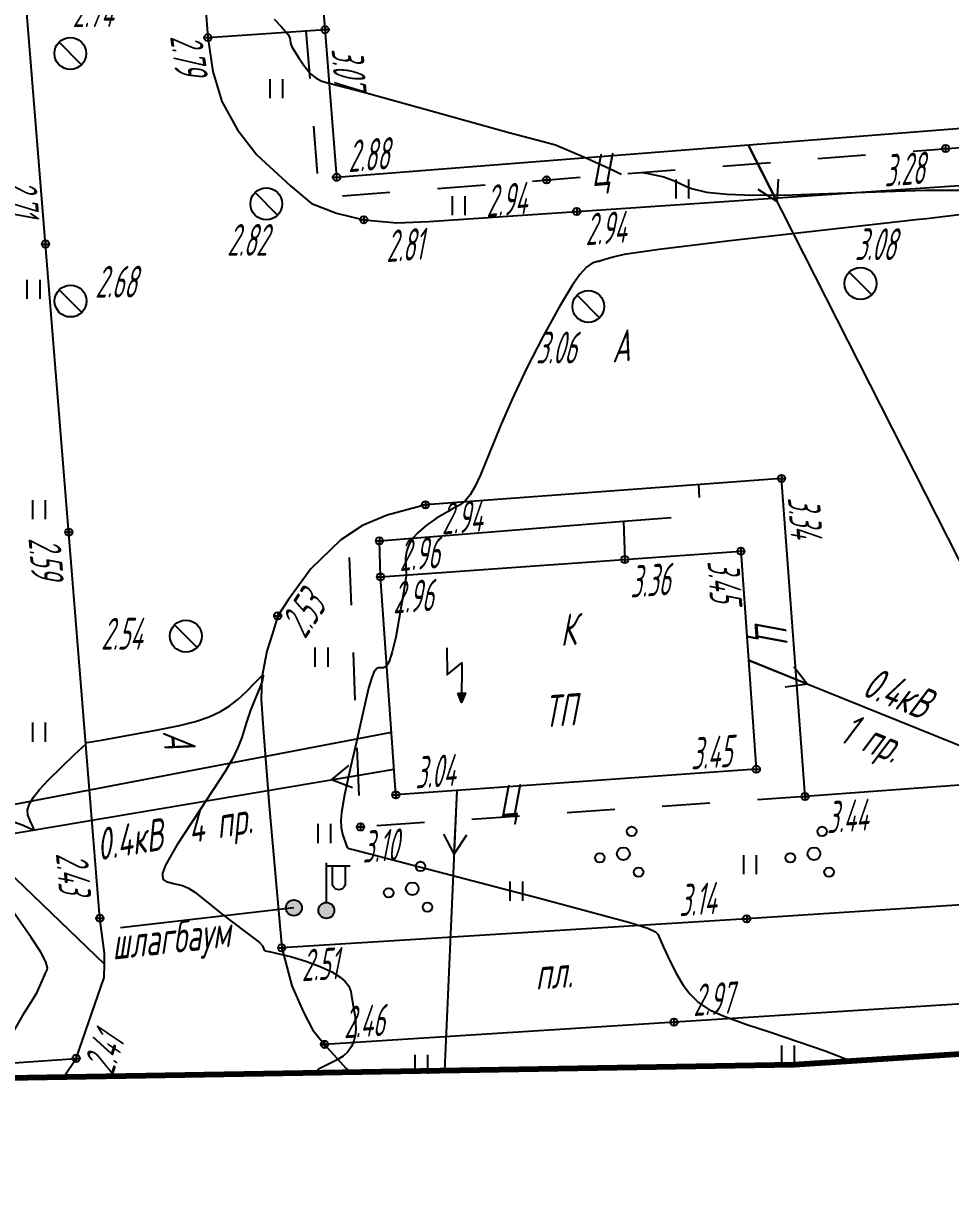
# Model space of a CAD drawing. Extents: x 1233805 to 1234355, y 654698 to 655114.
# Drawn here: x 1234000.37 to 1234029.54, y 654698.23 to 654734.67 of the extents above; entities that cross this region are included whole.
import ezdxf

# ---------------------------------------------------------------- set-up
doc = ezdxf.new("R2010")
doc.units = 0
doc.linetypes.add('ИИDash_15_15', pattern=[3, 1.5, -1.5])
for name, color, linetype, lineweight in [('ИИ_ГОРИЗОНТАЛИ_ОСН', 32, 'Continuous', 25), ('ИИ_ДОРОГИ_АД', 7, 'Continuous', 25), ('ИИ_ЛЭП_НН', 250, 'Continuous', 25), ('ИИ_ОБОРУДОВАНИЕ', 250, 'Continuous', 25), ('ИИ_ОГРАДЫ', 7, 'Continuous', 25), ('ИИ_ОТМЕТКИ', 7, 'Continuous', 25), ('ИИ_СООРУЖЕНИЕ', 7, 'Continuous', 25), ('ИИ_СТРОЕНИЕ', 7, 'Continuous', 25), ('ИИ_ТРУБОПРОВОДЫ', 7, 'Continuous', 25), ('ИИ_УГОДЬЯ', 7, 'Continuous', 25), ('ИИ_ЭЛЕКТРОКАБЕЛЬ_ВН', 240, 'Continuous', 25)]:
    doc.layers.add(name, color=color, linetype=linetype, lineweight=lineweight)
doc.layers.add('Оформление точек', color=7, linetype='Continuous')
doc.styles.add('VNIPISIMPLEXCUR', font='simplex.shx', dxfattribs={"width": 0.8, "oblique": 15})
doc.styles.add('ГОСТ 2.304 КУРСИВ', font='cs_gost2304.shx', dxfattribs={"oblique": 15})
doc.linetypes.add('ИИ051191', pattern='A,4,-2,[21,3dservice.shx,S=1,R=0,X=0,Y=0],8,[21,3dservice.shx,S=1,R=180,X=0,Y=0],-2,4', length=20)
doc.linetypes.add('ИИ054742_3', pattern='A,2,-0.5,[4,3dservice.shx,S=1,R=0,X=0,Y=0],-0.5,2', length=5)

# ---------------------------------------------------------------- blocks, each defined once
blk = doc.blocks.new('ИИ05401')
at = {"color": 0, "linetype": 'Continuous', "lineweight": 25}
for points in [[(-0.4, 1.2), (-0.4, 0)], [(0.4, 1.2), (0.4, 0)]]:
    blk.add_lwpolyline(points, dxfattribs=at)
blk = doc.blocks.new('ИИ05394')
at = {"color": 0, "linetype": 'Continuous', "lineweight": 25}
for centre, radius in [((0.52, 1.407), 0.3), ((-1.479, -0.253), 0.3), ((0, 0), 0.4), ((0.958, -1.154), 0.3)]:
    blk.add_circle(centre, radius, dxfattribs=at)
blk = doc.blocks.new('ИИ0511013')
at = {"linetype": 'Continuous', "lineweight": 25}
h = blk.add_hatch(color=0, dxfattribs=at)
edge = h.paths.add_edge_path()
edge.add_arc((0, 0), 0.5, 0, 360)
at = {"color": 0, "linetype": 'Continuous', "lineweight": 25, "flags": 128}
for points in [[(0, 0.5), (0, 3)], [(0, 2.806), (1.5, 2.806)], [(1.184, 2.806), (1.184, 1.706), (1.174, 1.617), (1.144, 1.532), (1.096, 1.456), (1.033, 1.393), (0.957, 1.345), (0.873, 1.316), (0.784, 1.306), (0.695, 1.316), (0.61, 1.345), (0.534, 1.393), (0.471, 1.456), (0.423, 1.532), (0.394, 1.617), (0.384, 1.706), (0.384, 2.806)]]:
    blk.add_lwpolyline(points, dxfattribs=at)
at = {"color": 0, "linetype": 'Continuous', "lineweight": 25}
blk.add_circle((0, 0), 0.5, dxfattribs=at)
blk = doc.blocks.new('ИИ051144')
at = {"color": 0, "linetype": 'Continuous', "lineweight": 25, "flags": 128}
for points in [[(4, 0), (0, 0)], [(2.775, 0.707), (4, 0), (2.775, -0.707)]]:
    blk.add_lwpolyline(points, dxfattribs=at)
blk = doc.blocks.new('ИИ051171')
at = {"color": 0, "linetype": 'Continuous', "lineweight": 25, "flags": 128}
blk.add_lwpolyline([(0.707, -0.707), (-0.707, 0.707)], dxfattribs=at)
at = {"color": 0, "linetype": 'Continuous', "lineweight": 25}
blk.add_circle((0, 0), 1, dxfattribs=at)
at = {"color": 0, "linetype": 'Continuous', "style": 'VNIPISIMPLEXCUR', "oblique": 15, "width": 0.8}
for tag, p in [('NUMBER', (1.7, -1)), ('HATCH', (1.7, -4.4)), ('HEIGHT', (1.7, -7.8)), ('TOP1', (1.7, -11.2)), ('TOP2', (1.7, -14.6)), ('TOP3', (1.7, -18)), ('TOP4', (1.7, -21.4)), ('TOP5', (1.7, -24.8)), ('BOTTOM', (1.7, -28.2))]:
    blk.add_attdef(tag, p, '', height=2, dxfattribs=at)
blk = doc.blocks.new('ИИ0510711')
at = {"linetype": 'Continuous', "lineweight": 25}
h = blk.add_hatch(color=0, dxfattribs=at)
edge = h.paths.add_edge_path()
edge.add_arc((0, 0), 0.5, 0, 360)
at = {"color": 0, "linetype": 'Continuous', "lineweight": 25}
blk.add_circle((0, 0), 0.5, dxfattribs=at)
blk = doc.blocks.new('ИИ05112')
at = {"linetype": 'Continuous'}
blk.add_hatch(color=0, dxfattribs=at).paths.add_polyline_path([(-0.201, 0.618), (0.297, 0.578), (0, 0)])
at = {"color": 0, "linetype": 'Continuous'}
blk.add_lwpolyline([(-0.691, 3.5), (-0.79, 1.812), (0.199, 2.492), (0, 0)], dxfattribs=at)
blk.add_lwpolyline([(-0.201, 0.618), (0.297, 0.578), (0, 0)], close=True, dxfattribs=at)
blk = doc.blocks.new('PICKET')
at = {"color": 0, "linetype": 'Continuous', "lineweight": 25}
for p, q in [((-0.23, 0), (0.23, 0)), ((0, 0.23), (0, -0.23))]:
    blk.add_line(p, q, dxfattribs=at)
blk.add_circle((0, 0), 0.23, dxfattribs=at)
at = {"color": 0, "linetype": 'Continuous', "style": 'VNIPISIMPLEXCUR', "oblique": 15, "width": 0.8}
blk.add_attdef('OTMETKA', (1.25, 0.3), '', height=2, dxfattribs=at)
at = {"color": 8, "linetype": 'Continuous', "style": 'VNIPISIMPLEXCUR', "oblique": 15, "width": 0.8, "flags": 1}
blk.add_attdef('NOMER', (1.25, -2.7), '', height=2, dxfattribs=at)

msp = doc.modelspace()

# ---------------------------------------------------------------- linework, layer by layer
at = {"layer": 'ИИ_ГОРИЗОНТАЛИ_ОСН', "flags": 128}
for points, elevation in [([(1234008.261, 654734.796), (1234008.495, 654734.554), (1234008.7, 654734.326), (1234008.759, 654734.207), (1234008.765, 654734.151), (1234008.781, 654734.038), (1234008.82, 654733.931), (1234009.055, 654733.563), (1234009.13, 654733.457), (1234009.191, 654733.366), (1234009.411, 654733.081), (1234009.582, 654732.946), (1234009.766, 654732.846), (1234009.952, 654732.794), (1234011.086, 654732.499), (1234013.39, 654731.861), (1234015.647, 654731.236), (1234016.725, 654730.953), (1234017.117, 654730.842), (1234018.027, 654730.456), (1234018.814, 654730.098), (1234018.969, 654730.026), (1234019.072, 654729.977), (1234019.134, 654729.947), (1234019.134, 654729.947), (1234019.157, 654729.936), (1234019.165, 654729.932), (1234019.176, 654729.926), (1234019.177, 654729.926), (1234019.178, 654729.925)], 3), ([(1234019.843, 654729.978), (1234020.031, 654729.947), (1234020.525, 654729.843), (1234020.911, 654729.696), (1234021.012, 654729.643), (1234021.208, 654729.543), (1234021.394, 654729.471), (1234021.861, 654729.36), (1234022.499, 654729.29), (1234023.318, 654729.262), (1234024.552, 654729.277), (1234026.542, 654729.346), (1234028.741, 654729.42), (1234029.977, 654729.42)], 3), ([(1234030.058, 654728.677), (1234028.787, 654728.52), (1234028.542, 654728.493), (1234022.61, 654727.826), (1234020.369, 654727.557), (1234019.268, 654727.392), (1234018.923, 654727.315), (1234018.634, 654727.224), (1234018.473, 654727.176), (1234018.436, 654727.171), (1234018.263, 654727.122), (1234018.088, 654726.993), (1234017.882, 654726.762), (1234017.642, 654726.425), (1234017.226, 654725.742), (1234016.724, 654724.83), (1234016.203, 654723.809), (1234015.735, 654722.823), (1234015.402, 654722.06), (1234015.025, 654721.136), (1234014.752, 654720.468), (1234014.575, 654720.086), (1234014.429, 654719.841), (1234014.278, 654719.66), (1234014.11, 654719.525), (1234013.858, 654719.382), (1234013.736, 654719.317), (1234013.37, 654719.1), (1234013.047, 654718.874), (1234012.792, 654718.655), (1234012.609, 654718.449), (1234012.497, 654718.261), (1234012.427, 654718.057), (1234012.398, 654717.84), (1234012.407, 654717.589), (1234012.408, 654717.577), (1234012.412, 654717.299), (1234012.337, 654716.757), (1234012.088, 654715.364), (1234011.977, 654714.896), (1234011.878, 654714.595), (1234011.824, 654714.492), (1234011.768, 654714.426), (1234011.706, 654714.396), (1234011.624, 654714.393), (1234011.552, 654714.391), (1234011.498, 654714.371), (1234011.403, 654714.256), (1234011.325, 654714.063), (1234011.237, 654713.76), (1234010.992, 654712.688), (1234010.857, 654712.069), (1234010.682, 654711.316), (1234010.473, 654710.398), (1234010.383, 654709.85), (1234010.367, 654709.596), (1234010.378, 654709.369), (1234010.414, 654709.169), (1234010.48, 654708.973), (1234010.488, 654708.952), (1234010.542, 654708.796), (1234010.561, 654708.744), (1234010.602, 654708.718), (1234010.748, 654708.679), (1234010.796, 654708.667), (1234012.397, 654708.253), (1234016.611, 654707.148), (1234019.446, 654706.384), (1234020.015, 654706.21), (1234020.263, 654706.097), (1234020.332, 654706.021), (1234020.409, 654705.849), (1234020.508, 654705.608), (1234020.714, 654705.157), (1234020.925, 654704.753), (1234021.132, 654704.413), (1234021.333, 654704.142), (1234021.606, 654703.869), (1234021.937, 654703.652), (1234022.388, 654703.447), (1234023.097, 654703.191), (1234023.904, 654702.921), (1234025.598, 654702.345), (1234026.398, 654702.034)], 3), ([(1234002.34, 654712.042), (1234002.37, 654712.047), (1234002.835, 654712.125), (1234004.603, 654712.445), (1234005.289, 654712.583), (1234005.795, 654712.711), (1234006.223, 654712.855), (1234006.581, 654713.02), (1234006.856, 654713.188), (1234007.126, 654713.395), (1234007.39, 654713.637), (1234007.675, 654713.941), (1234007.716, 654713.987), (1234007.888, 654714.159), (1234007.916, 654714.169), (1234007.92, 654714.133), (1234007.884, 654713.969), (1234007.793, 654713.721), (1234007.709, 654713.522), (1234007.522, 654713.066), (1234007.402, 654712.721), (1234007.355, 654712.55), (1234007.251, 654712.204), (1234007.127, 654711.891), (1234006.952, 654711.538), (1234006.723, 654711.139), (1234005.931, 654709.92), (1234005.208, 654708.813), (1234004.853, 654708.19), (1234004.759, 654707.933), (1234004.75, 654707.84), (1234004.765, 654707.766), (1234004.803, 654707.713), (1234004.866, 654707.672), (1234005.101, 654707.614), (1234005.382, 654707.549), (1234005.568, 654707.468), (1234005.771, 654707.344), (1234006.305, 654706.913), (1234006.636, 654706.633), (1234007.33, 654706.118), (1234007.794, 654705.77), (1234007.897, 654705.656), (1234007.941, 654705.552), (1234007.953, 654705.516), (1234007.98, 654705.497), (1234008.15, 654705.459), (1234008.782, 654705.319), (1234009.259, 654705.171), (1234009.709, 654705.001), (1234010.075, 654704.832), (1234010.343, 654704.67), (1234010.502, 654704.53), (1234010.614, 654704.378), (1234010.68, 654704.212), (1234010.713, 654704.001), (1234010.717, 654703.952), (1234010.765, 654703.686), (1234010.813, 654703.43), (1234010.832, 654703.015), (1234010.812, 654702.83), (1234010.773, 654702.666), (1234010.694, 654702.485), (1234010.581, 654702.323), (1234010.433, 654702.182), (1234010.252, 654702.061), (1234009.995, 654701.938), (1234009.664, 654701.769), (1234009.566, 654701.69), (1234009.547, 654701.666)], 2.5), ([(1234000.083, 654709.548), (1234000.375, 654709.444), (1234000.533, 654709.369), (1234000.645, 654709.318), (1234000.693, 654709.311), (1234000.704, 654709.335), (1234000.692, 654709.387), (1234000.598, 654709.582), (1234000.594, 654709.591), (1234000.52, 654709.763), (1234000.513, 654709.926), (1234000.569, 654710.113), (1234000.693, 654710.325), (1234000.887, 654710.571), (1234001.168, 654710.877), (1234002.002, 654711.681), (1234002.344, 654711.997)], 2.5), ([(1233999.972, 654702.776), (1234000.414, 654703.557), (1234000.684, 654703.983), (1234000.815, 654704.198), (1234000.934, 654704.473), (1234001.077, 654704.797), (1234001.089, 654704.818), (1234001.125, 654704.895), (1234001.135, 654704.961), (1234001.089, 654705.144), (1234000.928, 654705.448), (1234000.628, 654705.914), (1233999.711, 654707.224)], 2.5)]:
    msp.add_lwpolyline(points, dxfattribs=dict(at, elevation=elevation))
at = {"layer": 'ИИ_ДОРОГИ_АД', "flags": 128}
for points in [[(1234001.648, 654701.533), (1234002.039, 654702.113), (1234002.917, 654704.659), (1234002.932, 654705.077), (1234002.927, 654705.421), (1234002.785, 654706.518), (1234001.077, 654727.725), (1233999.705, 654744.755), (1233998.596, 654758.267), (1233997.947, 654765.912), (1233997.638, 654769.635), (1234007.977, 654770.363)], [(1234006.066, 654735.722), (1234006.183, 654734.217), (1234006.34, 654733.15), (1234006.62, 654732.208), (1234007.114, 654731.316), (1234007.717, 654730.529), (1234008.776, 654729.551), (1234009.445, 654729), (1234010.222, 654728.696), (1234011.082, 654728.49), (1234012.127, 654728.388), (1234013.127, 654728.432), (1234017.779, 654728.748), (1234031.201, 654729.656)], [(1234006.183, 654734.217), (1234009.866, 654734.468)], [(1233993.325, 654732.596), (1233994.011, 654724.156), (1233994.614, 654716.32), (1233995.385, 654716.068), (1233996.06, 654715.685), (1233996.426, 654715.486), (1233996.831, 654715.082), (1233997.098, 654714.683), (1233997.396, 654714.279), (1233997.587, 654713.813), (1233997.747, 654713.292), (1233997.808, 654712.697), (1233997.755, 654711.756), (1233997.648, 654711.237), (1233997.442, 654710.771), (1233997.304, 654710.481), (1234002.932, 654705.077)], [(1234038.08, 654711.313), (1234024.961, 654710.346), (1234024.22, 654720.354), (1234013.025, 654719.526), (1234011.821, 654719.198), (1234011.043, 654718.87), (1234010.36, 654718.417), (1234009.424, 654717.506), (1234008.719, 654716.546), (1234008.377, 654716.033), (1234008.201, 654715.445), (1234008.033, 654714.924), (1234007.88, 654714.092), (1234007.858, 654713.411), (1234007.92, 654712.497), (1234008.113, 654710.053), (1234008.504, 654705.59), (1234008.82, 654704.398), (1234009.193, 654703.564), (1234009.486, 654702.994), (1234009.852, 654702.553), (1234010.535, 654701.797), (1234010.664, 654701.685)], [(1234038.08, 654711.313), (1234038.25, 654709.405), (1234039.943, 654709.55), (1234046.179, 654710.048), (1234046.231, 654709.124), (1234050.557, 654709.451), (1234050.573, 654709.251), (1234051.746, 654709.354), (1234059.42, 654709.942), (1234059.369, 654710.925), (1234074.576, 654712.058), (1234074.708, 654709.857), (1234056.754, 654708.693), (1234041.331, 654707.685), (1234023.125, 654706.5), (1234008.504, 654705.59)], [(1234074.963, 654705.14), (1234074.869, 654706.752), (1234052.028, 654705.227), (1234034.525, 654704.121), (1234009.852, 654702.553)], [(1233991.06, 654701.355), (1233997.508, 654701.789), (1234002.039, 654702.113)]]:
    msp.add_lwpolyline(points, dxfattribs=at)
at = {"layer": 'ИИ_ДОРОГИ_АД', "linetype": 'ИИDash_15_15', "flags": 128}
for points in [[(1234009.267, 654734.427), (1234009.68, 654729.178), (1234040.384, 654731.593), (1234040.493, 654730.206)], [(1234019.255, 654719.006), (1234021.68, 654719.19), (1234021.617, 654720.161)], [(1234024.961, 654710.346), (1234010.981, 654709.39), (1234010.616, 654718.323), (1234011.575, 654718.388)]]:
    msp.add_lwpolyline(points, dxfattribs=at)
at = {"layer": 'ИИ_ЛЭП_НН', "flags": 128}
for points in [[(1234023.173, 654730.841), (1234037.437, 654702.74)], [(1233976.816, 654705.267), (1234012.037, 654711.205)], [(1234013.636, 654701.735), (1234014.017, 654710.539)]]:
    msp.add_lwpolyline(points, dxfattribs=at)
at = {"layer": 'ИИ_ЛЭП_НН', "elevation": -11.67, "flags": 128}
msp.add_lwpolyline([(1234023.185, 654714.633), (1234037.91, 654708.692), (1234049.514, 654703.512)], dxfattribs=at)
at = {"layer": 'ИИ_ОБОРУДОВАНИЕ'}
msp.add_lwpolyline([(1234011.609, 654717.258), (1234022.942, 654718.061), (1234023.428, 654711.205), (1234012.094, 654710.403)], close=True, dxfattribs=at)
at = {"layer": 'ИИ_ОГРАДЫ', "linetype": 'ИИ054742_3', "flags": 128}
msp.add_lwpolyline([(1234011.609, 654717.258), (1234011.575, 654718.388), (1234019.255, 654719.006), (1234019.294, 654717.802)], dxfattribs=at)
at = {"layer": 'ИИ_СООРУЖЕНИЕ', "elevation": 4.484, "flags": 128}
msp.add_lwpolyline([(1234008.886, 654706.848), (1234003.437, 654706.22)], dxfattribs=at)
at = {"layer": 'ИИ_СТРОЕНИЕ'}
msp.add_lwpolyline([(1234008.887, 654746.912), (1234009.346, 654741.079), (1234009.747, 654735.971), (1234010.231, 654729.823), (1234040.835, 654732.231), (1234039.491, 654749.32), (1234029.992, 654748.572), (1234026.705, 654748.314)], close=True, dxfattribs=at)
at = {"layer": 'ИИ_ЭЛЕКТРОКАБЕЛЬ_ВН', "linetype": 'ИИ051191', "flags": 128}
msp.add_lwpolyline([(1233978.172, 654705.911), (1234011.955, 654712.373)], dxfattribs=at)
at = {"layer": 'Оформление точек', "color": 41, "lineweight": 80}
msp.add_lwpolyline([(1234059.482, 655089.903), (1234043.421, 655091.714), (1234034.666, 655090.386), (1234028.236, 655086.883), (1234010.907, 655086.521), (1233982.671, 655082.292), (1233956.24, 655083.199), (1233946.655, 655081.453), (1233930.199, 655076.458), (1233877.216, 655076.528), (1233835.712, 655079.571), (1233829.431, 655025.749), (1233818.221, 654852.927), (1233807.506, 654725.363), (1233805.351, 654698.229), (1234024.617, 654701.92), (1234177.241, 654711.682)], dxfattribs=at)

# ---------------------------------------------------------------- block references
at = {"layer": 'ИИ_ЛЭП_НН'}
for p, xscale, yscale, zscale, rotation in [((1234023.173, 654730.841), 0.5, 0.5, 0.5, 296.91210751), ((1234023.185, 654714.633, -11.67), 0.4999999999999996, 0.4999999999999996, 0.4999999999999996, 338.0276070401377), ((1234012.037, 654711.205), 0.4999999999999993, 0.4999999999999993, 0.4999999999999993, 189.5694759552153), ((1234014.017, 654710.539), 0.5, 0.5, 0.5, 267.5228192500001)]:
    msp.add_blockref('ИИ051144', p, dxfattribs=dict(at, xscale=xscale, yscale=yscale, zscale=zscale, rotation=rotation))
at = {"layer": 'ИИ_ЛЭП_НН', "xscale": 0.5, "yscale": 0.5, "zscale": 0.5}
msp.add_blockref('ИИ0511013', (1234009.908, 654706.765, -11.67), dxfattribs=at)
at = {"layer": 'ИИ_ОБОРУДОВАНИЕ', "xscale": 0.4999999999999993, "yscale": 0.4999999999999993, "zscale": 0.4999999999999993, "rotation": 4.000000000000004}
msp.add_blockref('ИИ05112', (1234014.159, 654713.3), dxfattribs=at)
at = {"layer": 'ИИ_ОТМЕТКИ'}
ref = msp.add_blockref('PICKET', (1234009.866, 654734.468, 3.065), dxfattribs=dict(at, xscale=0.5, yscale=0.5, zscale=0.5))
ref.add_attrib('OTMETKA', '3.07', (1234010.065, 654733.857, 3.065), dxfattribs={"layer": '0', "color": 0, "linetype": 'Continuous', "height": 1, "rotation": 274.4978, "style": 'ГОСТ 2.304 КУРСИВ', "oblique": 15, "width": 0.65})
ref = msp.add_blockref('PICKET', (1234006.183, 654734.217, 2.791), dxfattribs=dict(at, xscale=0.5, yscale=0.5, zscale=0.5))
ref.add_attrib('OTMETKA', '2.79', (1234004.988, 654734.254, 2.791), dxfattribs={"layer": '0', "color": 0, "linetype": 'Continuous', "height": 1, "rotation": 278.4014, "style": 'ГОСТ 2.304 КУРСИВ', "oblique": 15, "width": 0.65})
ref = msp.add_blockref('PICKET', (1234010.231, 654729.823, 2.881), dxfattribs=dict(at, xscale=0.5, yscale=0.5, zscale=0.5))
ref.add_attrib('OTMETKA', '2.88', (1234010.602, 654729.982, 2.881), dxfattribs={"layer": '0', "color": 0, "linetype": 'Continuous', "height": 1, "rotation": 4.4978, "style": 'ГОСТ 2.304 КУРСИВ', "oblique": 15, "width": 0.65})
ref = msp.add_blockref('PICKET', (1234029.381, 654730.728, 3.284), dxfattribs=dict(at, xscale=0.5, yscale=0.5, zscale=0.5))
ref.add_attrib('OTMETKA', '3.28', (1234027.464, 654729.528, 3.284), dxfattribs={"layer": '0', "color": 0, "linetype": 'Continuous', "height": 1, "rotation": 4.4978, "style": 'ГОСТ 2.304 КУРСИВ', "oblique": 15, "width": 0.65})
ref = msp.add_blockref('PICKET', (1234016.834, 654729.741, 2.936), dxfattribs=dict(at, xscale=0.5, yscale=0.5, zscale=0.5))
ref.add_attrib('OTMETKA', '2.94', (1234014.945, 654728.575, 2.936), dxfattribs={"layer": '0', "color": 0, "linetype": 'Continuous', "height": 1, "rotation": 4.4978, "style": 'ГОСТ 2.304 КУРСИВ', "oblique": 15, "width": 0.65})
ref = msp.add_blockref('PICKET', (1234001.077, 654727.725, 2.707), dxfattribs=dict(at, xscale=0.5, yscale=0.5, zscale=0.5))
ref.add_attrib('OTMETKA', '2.71', (1233999.784, 654729.736, 2.707), dxfattribs={"layer": '0', "color": 0, "linetype": 'Continuous', "height": 1, "rotation": 274.6038, "style": 'ГОСТ 2.304 КУРСИВ', "oblique": 15, "width": 0.65})
ref = msp.add_blockref('PICKET', (1234017.779, 654728.748, 2.935), dxfattribs=dict(at, xscale=0.5, yscale=0.5, zscale=0.5))
ref.add_attrib('OTMETKA', '2.94', (1234018.061, 654727.683, 2.935), dxfattribs={"layer": '0', "color": 0, "linetype": 'Continuous', "height": 1, "rotation": 3.8684, "style": 'ГОСТ 2.304 КУРСИВ', "oblique": 15, "width": 0.65})
ref = msp.add_blockref('PICKET', (1234011.082, 654728.49, 2.805), dxfattribs=dict(at, xscale=0.5, yscale=0.5, zscale=0.5))
ref.add_attrib('OTMETKA', '2.81', (1234011.8, 654727.155, 2.805), dxfattribs={"layer": '0', "color": 0, "linetype": 'Continuous', "height": 1, "rotation": 3.891, "style": 'ГОСТ 2.304 КУРСИВ', "oblique": 15, "width": 0.65})
ref = msp.add_blockref('PICKET', (1234024.22, 654720.354, 3.341), dxfattribs=dict(at, xscale=0.5, yscale=0.5, zscale=0.5))
ref.add_attrib('OTMETKA', '3.34', (1234024.416, 654719.742, 3.341), dxfattribs={"layer": '0', "color": 0, "linetype": 'Continuous', "height": 1, "rotation": 274.2302, "style": 'ГОСТ 2.304 КУРСИВ', "oblique": 15, "width": 0.65})
ref = msp.add_blockref('PICKET', (1234013.025, 654719.526, 2.942), dxfattribs=dict(at, xscale=0.5, yscale=0.5, zscale=0.5))
ref.add_attrib('OTMETKA', '2.94', (1234013.54, 654718.586, 2.942), dxfattribs={"layer": '0', "color": 0, "linetype": 'Continuous', "height": 1, "rotation": 4.2291, "style": 'ГОСТ 2.304 КУРСИВ', "oblique": 15, "width": 0.65})
ref = msp.add_blockref('PICKET', (1234001.807, 654718.664, 2.588), dxfattribs=dict(at, xscale=0.5, yscale=0.5, zscale=0.5))
ref.add_attrib('OTMETKA', '2.59', (1234000.54, 654718.471, 2.588), dxfattribs={"layer": '0', "color": 0, "linetype": 'Continuous', "height": 1, "rotation": 274.605, "style": 'ГОСТ 2.304 КУРСИВ', "oblique": 15, "width": 0.65})
ref = msp.add_blockref('PICKET', (1234011.575, 654718.388, 2.961), dxfattribs=dict(at, xscale=0.5, yscale=0.5, zscale=0.5))
ref.add_attrib('OTMETKA', '2.96', (1234012.213, 654717.436, 2.961), dxfattribs={"layer": '0', "color": 0, "linetype": 'Continuous', "height": 1, "rotation": 4.5988, "style": 'ГОСТ 2.304 КУРСИВ', "oblique": 15, "width": 0.65})
ref = msp.add_blockref('PICKET', (1234019.294, 654717.802, 3.362), dxfattribs=dict(at, xscale=0.5, yscale=0.5, zscale=0.5))
ref.add_attrib('OTMETKA', '3.36', (1234019.467, 654716.601, 3.362), dxfattribs={"layer": '0', "color": 0, "linetype": 'Continuous', "height": 1, "rotation": 4.0515, "style": 'ГОСТ 2.304 КУРСИВ', "oblique": 15, "width": 0.65})
ref = msp.add_blockref('PICKET', (1234022.942, 654718.061, 3.45), dxfattribs=dict(at, xscale=0.5, yscale=0.5, zscale=0.5))
ref.add_attrib('OTMETKA', '3.45', (1234021.888, 654717.745, 3.45), dxfattribs={"layer": '0', "color": 0, "linetype": 'Continuous', "height": 1, "rotation": 274.0515, "style": 'ГОСТ 2.304 КУРСИВ', "oblique": 15, "width": 0.65})
ref = msp.add_blockref('PICKET', (1234011.609, 654717.258, 2.958), dxfattribs=dict(at, xscale=0.5, yscale=0.5, zscale=0.5))
ref.add_attrib('OTMETKA', '2.96', (1234012.014, 654716.103, 2.958), dxfattribs={"layer": '0', "color": 0, "linetype": 'Continuous', "height": 1, "rotation": 4.0515, "style": 'ГОСТ 2.304 КУРСИВ', "oblique": 15, "width": 0.65})
ref = msp.add_blockref('PICKET', (1234008.377, 654716.033, 2.527), dxfattribs=dict(at, xscale=0.5, yscale=0.5, zscale=0.5))
ref.add_attrib('OTMETKA', '2.53', (1234009.239, 654715.275, 2.527), dxfattribs={"layer": '0', "color": 0, "linetype": 'Continuous', "height": 1, "rotation": 56.3175, "style": 'ГОСТ 2.304 КУРСИВ', "oblique": 15, "width": 0.65})
ref = msp.add_blockref('PICKET', (1234023.428, 654711.205, 3.451), dxfattribs=dict(at, xscale=0.5, yscale=0.5, zscale=0.5))
ref.add_attrib('OTMETKA', '3.45', (1234021.379, 654711.193, 3.451), dxfattribs={"layer": '0', "color": 0, "linetype": 'Continuous', "height": 1, "rotation": 4.0515, "style": 'ГОСТ 2.304 КУРСИВ', "oblique": 15, "width": 0.65})
ref = msp.add_blockref('PICKET', (1234012.094, 654710.403, 3.042), dxfattribs=dict(at, xscale=0.5, yscale=0.5, zscale=0.5))
ref.add_attrib('OTMETKA', '3.04', (1234012.707, 654710.597, 3.042), dxfattribs={"layer": '0', "color": 0, "linetype": 'Continuous', "height": 1, "rotation": 4.0515, "style": 'ГОСТ 2.304 КУРСИВ', "oblique": 15, "width": 0.65})
ref = msp.add_blockref('PICKET', (1234024.961, 654710.346, 3.438), dxfattribs=dict(at, xscale=0.5, yscale=0.5, zscale=0.5))
ref.add_attrib('OTMETKA', '3.44', (1234025.652, 654709.186, 3.438), dxfattribs={"layer": '0', "color": 0, "linetype": 'Continuous', "height": 1, "rotation": 4.2153, "style": 'ГОСТ 2.304 КУРСИВ', "oblique": 15, "width": 0.65})
ref = msp.add_blockref('PICKET', (1234010.981, 654709.39, 3.101), dxfattribs=dict(at, xscale=0.5, yscale=0.5, zscale=0.5))
ref.add_attrib('OTMETKA', '3.10', (1234011.05, 654708.263, 3.101), dxfattribs={"layer": '0', "color": 0, "linetype": 'Continuous', "height": 1, "rotation": 3.9138, "style": 'ГОСТ 2.304 КУРСИВ', "oblique": 15, "width": 0.65})
ref = msp.add_blockref('PICKET', (1234002.785, 654706.518, 2.428), dxfattribs=dict(at, xscale=0.5, yscale=0.5, zscale=0.5))
ref.add_attrib('OTMETKA', '2.43', (1234001.401, 654708.554, 2.428), dxfattribs={"layer": '0', "color": 0, "linetype": 'Continuous', "height": 1, "rotation": 274.605, "style": 'ГОСТ 2.304 КУРСИВ', "oblique": 15, "width": 0.65})
ref = msp.add_blockref('PICKET', (1234023.125, 654706.5, 3.14), dxfattribs=dict(at, xscale=0.5, yscale=0.5, zscale=0.5))
ref.add_attrib('OTMETKA', '3.14', (1234021.007, 654706.578, 3.14), dxfattribs={"layer": '0', "color": 0, "linetype": 'Continuous', "height": 1, "rotation": 3.7238, "style": 'ГОСТ 2.304 КУРСИВ', "oblique": 15, "width": 0.65})
ref = msp.add_blockref('PICKET', (1234008.504, 654705.59, 2.513), dxfattribs=dict(at, xscale=0.5, yscale=0.5, zscale=0.5))
ref.add_attrib('OTMETKA', '2.51', (1234009.139, 654704.535, 2.513), dxfattribs={"layer": '0', "color": 0, "linetype": 'Continuous', "height": 1, "rotation": 3.563, "style": 'ГОСТ 2.304 КУРСИВ', "oblique": 15, "width": 0.65})
ref = msp.add_blockref('PICKET', (1234020.839, 654703.252, 2.966), dxfattribs=dict(at, xscale=0.5, yscale=0.5, zscale=0.5))
ref.add_attrib('OTMETKA', '2.97', (1234021.453, 654703.442, 2.966), dxfattribs={"layer": '0', "color": 0, "linetype": 'Continuous', "height": 1, "rotation": 3.7238, "style": 'ГОСТ 2.304 КУРСИВ', "oblique": 15, "width": 0.65})
ref = msp.add_blockref('PICKET', (1234009.852, 654702.553, 2.455), dxfattribs=dict(at, xscale=0.5, yscale=0.5, zscale=0.5))
ref.add_attrib('OTMETKA', '2.46', (1234010.466, 654702.742, 2.455), dxfattribs={"layer": '0', "color": 0, "linetype": 'Continuous', "height": 1, "rotation": 3.6362, "style": 'ГОСТ 2.304 КУРСИВ', "oblique": 15, "width": 0.65})
ref = msp.add_blockref('PICKET', (1234002.039, 654702.113, 2.405), dxfattribs=dict(at, xscale=0.5, yscale=0.5, zscale=0.5))
ref.add_attrib('OTMETKA', '2.41', (1234003.192, 654701.554, 2.405), dxfattribs={"layer": '0', "color": 0, "linetype": 'Continuous', "height": 1, "rotation": 70.9795, "style": 'ГОСТ 2.304 КУРСИВ', "oblique": 15, "width": 0.65})
at = {"layer": 'ИИ_СООРУЖЕНИЕ', "xscale": 0.5, "yscale": 0.5, "zscale": 0.5}
msp.add_blockref('ИИ0510711', (1234008.886, 654706.848, 4.484), dxfattribs=at)
at = {"layer": 'ИИ_ТРУБОПРОВОДЫ'}
ref = msp.add_blockref('ИИ051171', (1234001.854, 654733.718, 2.74), dxfattribs=dict(at, xscale=0.5, yscale=0.5, zscale=0.5))
ref.add_attrib('HATCH', '2.74', (1234001.926, 654734.546, 2.74), dxfattribs={"layer": '0', "color": 0, "linetype": 'Continuous', "height": 1, "rotation": 360, "style": 'ГОСТ 2.304 КУРСИВ', "oblique": 15, "width": 0.65})
ref = msp.add_blockref('ИИ051171', (1234008.017, 654728.989, 2.82), dxfattribs=dict(at, xscale=0.5, yscale=0.5, zscale=0.5))
ref.add_attrib('HATCH', '2.82', (1234006.782, 654727.354, 2.82), dxfattribs={"layer": '0', "color": 0, "linetype": 'Continuous', "height": 1, "rotation": 360, "style": 'ГОСТ 2.304 КУРСИВ', "oblique": 15, "width": 0.65})
ref = msp.add_blockref('ИИ051171', (1234026.704, 654726.484, 3.08), dxfattribs=dict(at, xscale=0.5, yscale=0.5, zscale=0.5))
ref.add_attrib('HATCH', '3.08', (1234026.528, 654727.218, 3.08), dxfattribs={"layer": '0', "color": 0, "linetype": 'Continuous', "height": 1, "rotation": 360, "style": 'ГОСТ 2.304 КУРСИВ', "oblique": 15, "width": 0.65})
ref = msp.add_blockref('ИИ051171', (1234001.862, 654725.93, 2.68), dxfattribs=dict(at, xscale=0.5, yscale=0.5, zscale=0.5))
ref.add_attrib('HATCH', '2.68', (1234002.639, 654726.041, 2.68), dxfattribs={"layer": '0', "color": 0, "linetype": 'Continuous', "height": 1, "rotation": 360, "style": 'ГОСТ 2.304 КУРСИВ', "oblique": 15, "width": 0.65})
ref = msp.add_blockref('ИИ051171', (1234018.144, 654725.761, 3.06), dxfattribs=dict(at, xscale=0.5, yscale=0.5, zscale=0.5))
ref.add_attrib('HATCH', '3.06', (1234016.498, 654723.968, 3.06), dxfattribs={"layer": '0', "color": 0, "linetype": 'Continuous', "height": 1, "rotation": 360, "style": 'ГОСТ 2.304 КУРСИВ', "oblique": 15, "width": 0.65})
ref = msp.add_blockref('ИИ051171', (1234005.489, 654715.393, 2.54), dxfattribs=dict(at, xscale=0.5, yscale=0.5, zscale=0.5))
ref.add_attrib('HATCH', '2.54', (1234002.824, 654714.969, 2.54), dxfattribs={"layer": '0', "color": 0, "linetype": 'Continuous', "height": 1, "rotation": 360, "style": 'ГОСТ 2.304 КУРСИВ', "oblique": 15, "width": 0.65})
at = {"layer": 'ИИ_УГОДЬЯ', "xscale": 0.5, "yscale": 0.5, "zscale": 0.5}
for name, p in [('ИИ05401', (1234008.328, 654732.313)), ('ИИ05401', (1234021.099, 654729.154)), ('ИИ05401', (1234014.067, 654728.633)), ('ИИ05401', (1234000.693, 654726.003)), ('ИИ05401', (1234000.869, 654719.072)), ('ИИ05401', (1234009.749, 654714.431)), ('ИИ05401', (1234000.869, 654712.072)), ('ИИ05401', (1234009.834, 654708.885)), ('ИИ05394', (1234019.247, 654708.547, -11.67)), ('ИИ05394', (1234025.238, 654708.547, -11.67)), ('ИИ05401', (1234023.228, 654707.908)), ('ИИ05394', (1234012.608, 654707.446, -11.67)), ('ИИ05401', (1234015.88, 654707.071)), ('ИИ05401', (1234024.417, 654701.92)), ('ИИ05401', (1234012.887, 654701.622))]:
    msp.add_blockref(name, p, dxfattribs=at)

# ---------------------------------------------------------------- texts
at = {"layer": 'ИИ_ДОРОГИ_АД', "style": 'ГОСТ 2.304 КУРСИВ', "oblique": 15, "width": 0.8}
for s, rotation, p in [('Ц', 4.4978, (1234018.255, 654729.542)), ('А', 4.4978, (1234018.901, 654723.998)), ('Ц', 274.4978, (1234023.361, 654715.868)), ('А', 274.5589, (1234004.764, 654712.401)), ('Ц', 4.4978, (1234015.35, 654709.695)), ('пл.', 4.3345, (1234016.494, 654704.266))]:
    msp.add_text(s, height=1, rotation=rotation, dxfattribs=at).set_placement(p)
at = {"layer": 'ИИ_ЛЭП_НН', "style": 'ГОСТ 2.304 КУРСИВ', "oblique": 15, "width": 0.8}
for s, rotation, p in [('0.4кВ', 338.0276, (1234026.704, 654713.543)), ('1 пр.', 338.0276, (1234026.002, 654712.088)), ('4 пр.', 9.5695, (1234005.622, 654708.873)), ('0.4кВ', 9.5695, (1234002.744, 654708.33))]:
    msp.add_text(s, height=1, rotation=rotation, dxfattribs=at).set_placement(p)
at = {"layer": 'ИИ_ОБОРУДОВАНИЕ', "style": 'ГОСТ 2.304 КУРСИВ', "oblique": 15, "width": 0.8}
for s, p in [('К', (1234017.278, 654715.08)), ('ТП', (1234016.765, 654712.518))]:
    msp.add_text(s, height=1, rotation=4.0515, dxfattribs=at).set_placement(p)
at = {"layer": 'ИИ_СООРУЖЕНИЕ', "style": 'ГОСТ 2.304 КУРСИВ', "oblique": 15, "width": 0.8}
msp.add_text('шлагбаум', height=1, rotation=6.1798, dxfattribs=at).set_placement((1234003.192, 654705.216))

doc.saveas('drawing.dxf')
